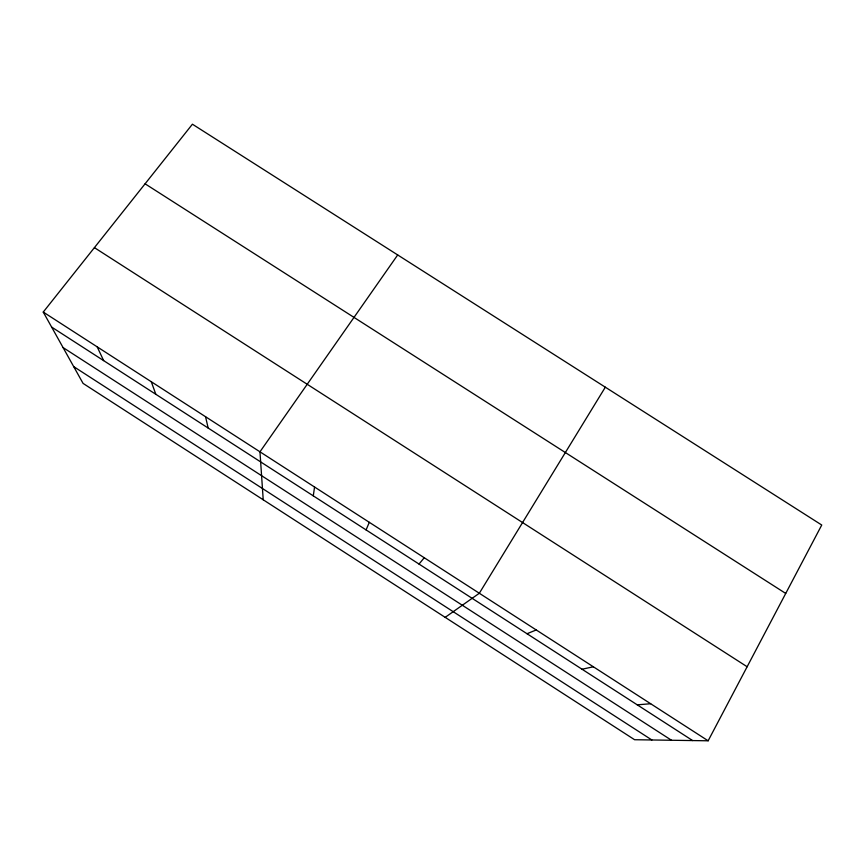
<?xml version="1.0" encoding="UTF-8"?>
<svg xmlns="http://www.w3.org/2000/svg" width="865" height="865" viewBox="0 0 865 865"><rect width="100%" height="100%" fill="white"/><g stroke="black" fill="none" stroke-linecap="round" stroke-linejoin="round"><path stroke-width="1.3" d="M313.292 495.861L314.557 487.006M366.079 529.921L369.312 522.319M708.143 740.797L821.75 525.033L192.419 124.203L43.25 312.07L83.072 383.4L634.596 739.726L708.143 740.797L43.25 312.07M605.327 387.185L479.329 593.249L445.183 617.351M397.695 254.948L259.965 451.811L263.219 499.786M419.028 564.077L424.239 557.73M527.012 633.721L536.257 629.958M582.048 669.229L593.368 666.785M637.256 704.845L650.664 703.732M145.093 183.812L785.723 593.444M94.415 247.639L747.133 666.742M51.619 327.067L692.638 740.57M63.059 347.557L671.5 740.256M73.698 366.609L651.864 739.975M97.183 346.843L103.649 360.629M151.278 381.725L155.83 394.289M205.546 416.714L208.162 428.045"/></g></svg>
